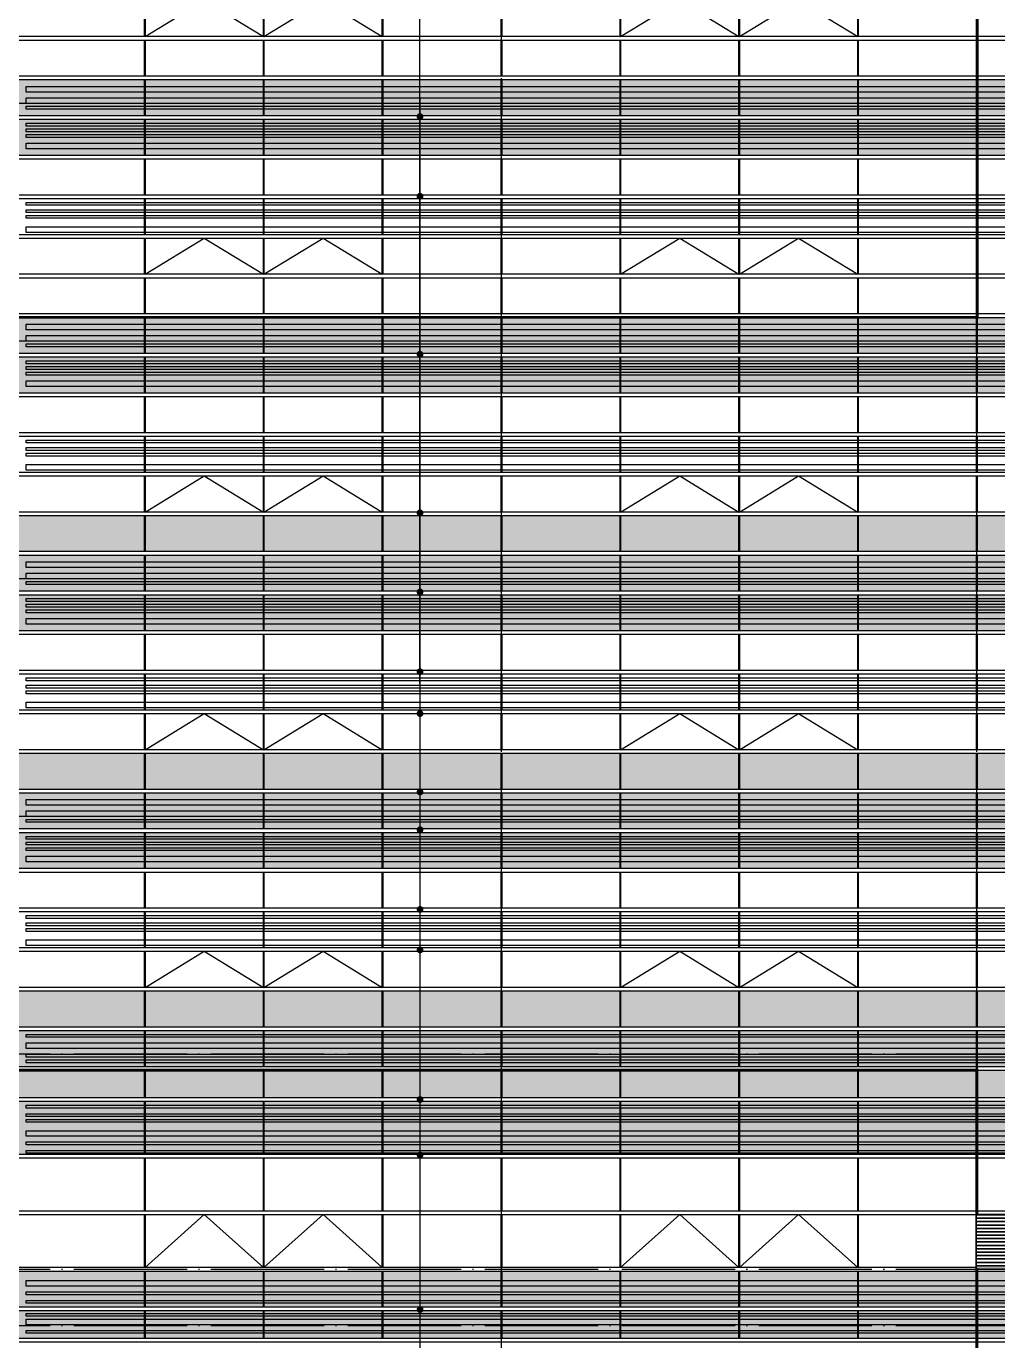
# Model space of a CAD drawing. Header units: millimetres. Extents: x 708158 to 1984082, y -168213 to -53.
# Drawn here: x 857358 to 874521, y -81118 to -57894 of the extents above; entities that cross this region are included whole.
import ezdxf

# ---------------------------------------------------------------- set-up
doc = ezdxf.new("R2010")
doc.units = ezdxf.units.MM
doc.header["$LTSCALE"] = 1000
doc.set_wipeout_variables(frame=1)
doc.linetypes.add('DOTE', pattern=[2.42, 2, -0.2, 0.02, -0.2])
for name, color, linetype in [('A-AXIS', 1, 'DOTE'), ('A-看线', 63, 'Continuous'), ('DIM_LEAD', 3, 'Continuous'), ('DOTE', 1, 'DOTE'), ('WINDOW', 4, 'Continuous'), ('立面加粗', 5, 'Continuous'), ('立面填充线2 穿孔板', 105, 'Continuous'), ('立面窗户线', 21, 'Continuous')]:
    doc.layers.add(name, color=color, linetype=linetype)
doc.layers.add('E-百叶', color=8, linetype='Continuous', lineweight=35)

# ---------------------------------------------------------------- blocks, each defined once
blk = doc.blocks.new('A$C24AE1B25')
at = {"layer": '立面窗户线'}
blk.add_lwpolyline([(46850, 30), (0, 30), (-30, 30), (-300, 0), (-300, -30), (0, -30), (46850, -30)], dxfattribs=at)
blk = doc.blocks.new('A$C079B5708')
at = {"layer": 'A-看线'}
for points in [[(0, -170), (2090, -170), (2090, -270), (0, -270)], [(2100, -170), (4190, -170), (4190, -270), (2100, -270)], [(4200, -170), (6290, -170), (6290, -270), (4200, -270)], [(6300, -170), (8390, -170), (8390, -270), (6300, -270)], [(0, -370), (2090, -370), (2090, -420), (0, -420)], [(2100, -370), (4190, -370), (4190, -420), (2100, -420)], [(4200, -370), (6290, -370), (6290, -420), (4200, -420)], [(6300, -370), (8390, -370), (8390, -420), (6300, -420)], [(0, -520), (2090, -520), (2090, -570), (0, -570)], [(2100, -520), (4190, -520), (4190, -570), (2100, -570)], [(4200, -520), (6290, -520), (6290, -570), (4200, -570)], [(6300, -520), (8390, -520), (8390, -570), (6300, -570)], [(0, -750), (2090, -750), (2090, -800), (0, -800)], [(0, -850), (2090, -850), (2090, -950), (0, -950)], [(2100, -750), (4190, -750), (4190, -800), (2100, -800)], [(2100, -850), (4190, -850), (4190, -950), (2100, -950)], [(4200, -750), (6290, -750), (6290, -800), (4200, -800)], [(4200, -850), (6290, -850), (6290, -950), (4200, -950)], [(6300, -750), (8390, -750), (8390, -800), (6300, -800)], [(6300, -850), (8390, -850), (8390, -950), (6300, -950)], [(0, -1050), (2090, -1050), (2090, -1100), (0, -1100)], [(2100, -1050), (4190, -1050), (4190, -1100), (2100, -1100)], [(4200, -1050), (6290, -1050), (6290, -1100), (4200, -1100)], [(6300, -1050), (8390, -1050), (8390, -1100), (6300, -1100)]]:
    blk.add_lwpolyline(points, close=True, dxfattribs=at)
at = {"layer": 'WINDOW'}
for points in [[(2090, 0), (2100, 0), (2100, -640), (2090, -640)], [(4190, 0), (4200, 0), (4200, -640), (4190, -640)], [(6290, 0), (6300, 0), (6300, -640), (6290, -640)], [(8390, 0), (8400, 0), (8400, -640), (8390, -640)], [(2090, -700), (2100, -700), (2100, -1190), (2090, -1190)], [(4190, -700), (4200, -700), (4200, -1190), (4190, -1190)], [(6290, -700), (6300, -700), (6300, -1190), (6290, -1190)], [(8390, -700), (8400, -700), (8400, -1190), (8390, -1190)]]:
    blk.add_lwpolyline(points, close=True, dxfattribs=at)
blk = doc.blocks.new('A$C05264923')
at = {"layer": '立面窗户线'}
blk.add_lwpolyline([(46850, 30), (0, 30), (-90, 30), (-90, -30), (0, -30), (46850, -30)], dxfattribs=at)
blk = doc.blocks.new('A$C48FF79B3')
at = {"layer": 'A-看线'}
for points in [[(0, -70), (2090, -70), (2090, -120), (0, -120)], [(0, -220), (2090, -220), (2090, -270), (0, -270)], [(2100, -70), (4190, -70), (4190, -120), (2100, -120)], [(2100, -220), (4190, -220), (4190, -270), (2100, -270)], [(4200, -70), (6290, -70), (6290, -120), (4200, -120)], [(4200, -220), (6290, -220), (6290, -270), (4200, -270)], [(6300, -70), (8390, -70), (8390, -120), (6300, -120)], [(6300, -220), (8390, -220), (8390, -270), (6300, -270)], [(0, -320), (2090, -320), (2090, -370), (0, -370)], [(2100, -320), (4190, -320), (4190, -370), (2100, -370)], [(4200, -320), (6290, -320), (6290, -370), (4200, -370)], [(6300, -320), (8390, -320), (8390, -370), (6300, -370)], [(0, -520), (2090, -520), (2090, -620), (0, -620)], [(2100, -520), (4190, -520), (4190, -620), (2100, -620)], [(4200, -520), (6290, -520), (6290, -620), (4200, -620)], [(6300, -520), (8390, -520), (8390, -620), (6300, -620)], [(0, -720), (2090, -720), (2090, -770), (0, -770)], [(0, -870), (2090, -870), (2090, -920), (0, -920)], [(2100, -720), (4190, -720), (4190, -770), (2100, -770)], [(2100, -870), (4190, -870), (4190, -920), (2100, -920)], [(4200, -720), (6290, -720), (6290, -770), (4200, -770)], [(4200, -870), (6290, -870), (6290, -920), (4200, -920)], [(6300, -720), (8390, -720), (8390, -770), (6300, -770)], [(6300, -870), (8390, -870), (8390, -920), (6300, -920)]]:
    blk.add_lwpolyline(points, close=True, dxfattribs=at)
at = {"layer": 'WINDOW'}
for points in [[(2090, 0), (2100, 0), (2100, -940), (2090, -940)], [(4190, 0), (4200, 0), (4200, -940), (4190, -940)], [(6290, 0), (6300, 0), (6300, -940), (6290, -940)], [(8390, 0), (8400, 0), (8400, -940), (8390, -940)]]:
    blk.add_lwpolyline(points, close=True, dxfattribs=at)
blk = doc.blocks.new('A$C0C685A8F')
at = {"layer": 'A-看线'}
for points in [[(0, -70), (2090, -70), (2090, -120), (0, -120)], [(0, -220), (2090, -220), (2090, -320), (0, -320)], [(2100, -70), (4190, -70), (4190, -120), (2100, -120)], [(2100, -220), (4190, -220), (4190, -320), (2100, -320)], [(4200, -70), (6290, -70), (6290, -120), (4200, -120)], [(4200, -220), (6290, -220), (6290, -320), (4200, -320)], [(6300, -70), (8390, -70), (8390, -120), (6300, -120)], [(6300, -220), (8390, -220), (8390, -320), (6300, -320)], [(0, -420), (2090, -420), (2090, -470), (0, -470)], [(2100, -420), (4190, -420), (4190, -470), (2100, -470)], [(4200, -420), (6290, -420), (6290, -470), (4200, -470)], [(6300, -420), (8390, -420), (8390, -470), (6300, -470)], [(0, -520), (2090, -520), (2090, -570), (0, -570)], [(2100, -520), (4190, -520), (4190, -570), (2100, -570)], [(4200, -520), (6290, -520), (6290, -570), (4200, -570)], [(6300, -520), (8390, -520), (8390, -570), (6300, -570)]]:
    blk.add_lwpolyline(points, close=True, dxfattribs=at)
at = {"layer": 'WINDOW'}
for points in [[(2090, 0), (2100, 0), (2100, -640), (2090, -640)], [(4190, 0), (4200, 0), (4200, -640), (4190, -640)], [(6290, 0), (6300, 0), (6300, -640), (6290, -640)], [(8390, 0), (8400, 0), (8400, -640), (8390, -640)]]:
    blk.add_lwpolyline(points, close=True, dxfattribs=at)
blk = doc.blocks.new('A$C5AA87423')
at = {"layer": 'WINDOW'}
for points in [[(0, 0), (10, 0), (10, -490), (0, -490)], [(2100, 0), (2110, 0), (2110, -490), (2100, -490)], [(4200, 0), (4210, 0), (4210, -490), (4200, -490)], [(6300, 0), (6310, 0), (6310, -490), (6300, -490)], [(0, -1550), (10, -1550), (10, -2490), (0, -2490)], [(2100, -1550), (2110, -1550), (2110, -2490), (2100, -2490)], [(4200, -1550), (4210, -1550), (4210, -2490), (4200, -2490)], [(6300, -1550), (6310, -1550), (6310, -2490), (6300, -2490)], [(0, -2550), (10, -2550), (10, -3490), (0, -3490)], [(2100, -2550), (2110, -2550), (2110, -3490), (2100, -3490)], [(4200, -2550), (4210, -2550), (4210, -3490), (4200, -3490)], [(6300, -2550), (6310, -2550), (6310, -3490), (6300, -3490)]]:
    blk.add_lwpolyline(points, close=True, dxfattribs=at)
for points in [[(10, -3490), (1055, -2550), (2100, -3490)], [(2110, -3490), (3155, -2550), (4200, -3490)]]:
    blk.add_lwpolyline(points, dxfattribs=at)
blk = doc.blocks.new('A$C646C2EE2')
at = {"layer": 'A-看线'}
for points in [[(0, -70), (2090, -70), (2090, -120), (0, -120)], [(0, -200), (2090, -200), (2090, -250), (0, -250)], [(2100, -70), (4190, -70), (4190, -120), (2100, -120)], [(2100, -200), (4190, -200), (4190, -250), (2100, -250)], [(4200, -70), (6290, -70), (6290, -120), (4200, -120)], [(4200, -200), (6290, -200), (6290, -250), (4200, -250)], [(6300, -70), (8390, -70), (8390, -120), (6300, -120)], [(6300, -200), (8390, -200), (8390, -250), (6300, -250)], [(0, -300), (2090, -300), (2090, -350), (0, -350)], [(2100, -300), (4190, -300), (4190, -350), (2100, -350)], [(4200, -300), (6290, -300), (6290, -350), (4200, -350)], [(6300, -300), (8390, -300), (8390, -350), (6300, -350)], [(0, -500), (2090, -500), (2090, -600), (0, -600)], [(2100, -500), (4190, -500), (4190, -600), (2100, -600)], [(4200, -500), (6290, -500), (6290, -600), (4200, -600)], [(6300, -500), (8390, -500), (8390, -600), (6300, -600)]]:
    blk.add_lwpolyline(points, close=True, dxfattribs=at)
at = {"layer": 'WINDOW'}
for points in [[(2090, 0), (2100, 0), (2100, -640), (2090, -640)], [(4190, 0), (4200, 0), (4200, -640), (4190, -640)], [(6290, 0), (6300, 0), (6300, -640), (6290, -640)], [(8390, 0), (8400, 0), (8400, -640), (8390, -640)]]:
    blk.add_lwpolyline(points, close=True, dxfattribs=at)
blk = doc.blocks.new('A$C2A3A27BA')
at = {"layer": 'A-看线'}
for points in [[(0, -40), (2090, -40), (2090, -140), (0, -140)], [(2100, -40), (4190, -40), (4190, -140), (2100, -140)], [(4200, -40), (6290, -40), (6290, -140), (4200, -140)], [(6300, -40), (8390, -40), (8390, -140), (6300, -140)], [(0, -240), (2090, -240), (2090, -340), (0, -340)], [(0, -390), (2090, -390), (2090, -440), (0, -440)], [(2100, -240), (4190, -240), (4190, -340), (2100, -340)], [(2100, -390), (4190, -390), (4190, -440), (2100, -440)], [(4200, -240), (6290, -240), (6290, -340), (4200, -340)], [(4200, -390), (6290, -390), (6290, -440), (4200, -440)], [(6300, -240), (8390, -240), (8390, -340), (6300, -340)], [(6300, -390), (8390, -390), (8390, -440), (6300, -440)], [(0, -690), (2090, -690), (2090, -740), (0, -740)], [(2100, -690), (4190, -690), (4190, -740), (2100, -740)], [(4200, -690), (6290, -690), (6290, -740), (4200, -740)], [(6300, -690), (8390, -690), (8390, -740), (6300, -740)], [(0, -790), (2090, -790), (2090, -840), (0, -840)], [(0, -890), (2090, -890), (2090, -940), (0, -940)], [(2100, -790), (4190, -790), (4190, -840), (2100, -840)], [(2100, -890), (4190, -890), (4190, -940), (2100, -940)], [(4200, -790), (6290, -790), (6290, -840), (4200, -840)], [(4200, -890), (6290, -890), (6290, -940), (4200, -940)], [(6300, -790), (8390, -790), (8390, -840), (6300, -840)], [(6300, -890), (8390, -890), (8390, -940), (6300, -940)], [(0, -1040), (2090, -1040), (2090, -1140), (0, -1140)], [(2100, -1040), (4190, -1040), (4190, -1140), (2100, -1140)], [(4200, -1040), (6290, -1040), (6290, -1140), (4200, -1140)], [(6300, -1040), (8390, -1040), (8390, -1140), (6300, -1140)]]:
    blk.add_lwpolyline(points, close=True, dxfattribs=at)
at = {"layer": 'WINDOW'}
for points in [[(2090, 80), (2100, 80), (2100, -560), (2090, -560)], [(4190, 80), (4200, 80), (4200, -560), (4190, -560)], [(6290, 80), (6300, 80), (6300, -560), (6290, -560)], [(8390, 80), (8400, 80), (8400, -560), (8390, -560)], [(2090, -620), (2100, -620), (2100, -1260), (2090, -1260)], [(4190, -620), (4200, -620), (4200, -1260), (4190, -1260)], [(6290, -620), (6300, -620), (6300, -1260), (6290, -1260)], [(8390, -620), (8400, -620), (8400, -1260), (8390, -1260)]]:
    blk.add_lwpolyline(points, close=True, dxfattribs=at)
blk = doc.blocks.new('A$C455C528F')
at = {"layer": 'WINDOW'}
for points in [[(2090, 0), (2100, 0), (2100, -640), (2090, -640)], [(4190, 0), (4200, 0), (4200, -640), (4190, -640)], [(6290, 0), (6300, 0), (6300, -640), (6290, -640)], [(8390, 0), (8400, 0), (8400, -640), (8390, -640)], [(2090, -1400), (2100, -1400), (2100, -2040), (2090, -2040)], [(4190, -1400), (4200, -1400), (4200, -2040), (4190, -2040)], [(6290, -1400), (6300, -1400), (6300, -2040), (6290, -2040)], [(8390, -1400), (8400, -1400), (8400, -2040), (8390, -2040)], [(2090, -2100), (2100, -2100), (2100, -2740), (2090, -2740)], [(4190, -2100), (4200, -2100), (4200, -2740), (4190, -2740)], [(6290, -2100), (6300, -2100), (6300, -2740), (6290, -2740)], [(8390, -2100), (8400, -2100), (8400, -2740), (8390, -2740)]]:
    blk.add_lwpolyline(points, close=True, dxfattribs=at)
for points in [[(2100, -2040), (3145, -1400), (4190, -2040)], [(4200, -2040), (5245, -1400), (6290, -2040)]]:
    blk.add_lwpolyline(points, dxfattribs=at)
blk = doc.blocks.new('A$C090C4F04')
at = {"layer": '立面填充线2 穿孔板'}
for points in [[(5, 420), (46845, 420), (46845, -220), (5, -220)], [(5, -280), (46845, -280), (46845, -920), (5, -920)], [(5, -3080), (46845, -3080), (46845, -3720), (5, -3720)]]:
    blk.add_hatch(color=256, dxfattribs=at).paths.add_polyline_path(points)
at = {"layer": 'A-看线'}
for points in [[(5, 420), (46845, 420), (46845, -220), (5, -220)], [(5, -280), (46845, -280), (46845, -920), (5, -920)], [(5, -1680), (46845, -1680), (46845, -2320), (5, -2320)], [(5, -3080), (46845, -3080), (46845, -3720), (5, -3720)]]:
    blk.add_lwpolyline(points, close=True, dxfattribs=at)
at = {"layer": 'WINDOW'}
for points in [[(17445, -980), (17455, -980), (17455, -1620), (17445, -1620)], [(17445, -2380), (17455, -2380), (17455, -3020), (17445, -3020)], [(17445, -3080), (17455, -3080), (17455, -3720), (17445, -3720)]]:
    blk.add_lwpolyline(points, close=True, dxfattribs=at)
for name, p in [('A$C2A3A27BA', (9055, 340)), ('A$C2A3A27BA', (17455, 340)), ('A$C2A3A27BA', (25855, 340)), ('A$C05264923', (0, -250)), ('A$C455C528F', (9055, -980)), ('A$C455C528F', (17455, -980)), ('A$C05264923', (0, -1650)), ('A$C646C2EE2', (9055, -1680)), ('A$C646C2EE2', (17455, -1680)), ('A$C646C2EE2', (25855, -1680)), ('A$C05264923', (0, -2350)), ('A$C05264923', (0, -3050))]:
    blk.add_blockref(name, p, dxfattribs=at)
at = {"layer": '立面窗户线'}
for p in [(0, 450), (0, -950)]:
    blk.add_blockref('A$C24AE1B25', p, dxfattribs=at)
blk = doc.blocks.new('A$C22B71AAA')
at = {"layer": '立面填充线2 穿孔板'}
for points in [[(5, 420), (46845, 420), (46845, -220), (5, -220)], [(5, -280), (46845, -280), (46845, -920), (5, -920)]]:
    blk.add_hatch(color=256, dxfattribs=at).paths.add_polyline_path(points)
at = {"layer": 'A-看线'}
for points in [[(5, 420), (46845, 420), (46845, -220), (5, -220)], [(5, -280), (46845, -280), (46845, -920), (5, -920)], [(5, -1680), (46845, -1680), (46845, -2320), (5, -2320)]]:
    blk.add_lwpolyline(points, close=True, dxfattribs=at)
at = {"layer": 'WINDOW'}
for points in [[(17445, -980), (17455, -980), (17455, -1620), (17445, -1620)], [(17445, -2380), (17455, -2380), (17455, -3020), (17445, -3020)], [(17445, -3080), (17455, -3080), (17455, -3720), (17445, -3720)]]:
    blk.add_lwpolyline(points, close=True, dxfattribs=at)
for name, p in [('A$C2A3A27BA', (9055, 340)), ('A$C2A3A27BA', (17455, 340)), ('A$C2A3A27BA', (25855, 340)), ('A$C05264923', (0, -250)), ('A$C455C528F', (9055, -980)), ('A$C455C528F', (17455, -980)), ('A$C05264923', (0, -1650)), ('A$C646C2EE2', (9055, -1680)), ('A$C646C2EE2', (17455, -1680)), ('A$C646C2EE2', (25855, -1680)), ('A$C05264923', (0, -2350)), ('A$C05264923', (0, -3050))]:
    blk.add_blockref(name, p, dxfattribs=at)
at = {"layer": '立面窗户线'}
for p in [(0, 450), (0, -950)]:
    blk.add_blockref('A$C24AE1B25', p, dxfattribs=at)
blk = doc.blocks.new('A$Cc3478b20')
at = {"layer": 'E-百叶'}
blk.add_lwpolyline([(-395, 0), (1695, 0), (1695, -940), (-395, -940)], close=True, dxfattribs=at)
blk.add_wipeout([(-395, 0), (1695, 0), (1695, -940), (-395, -940)]).dxf.layer = 'E-百叶'
h = blk.add_hatch(dxfattribs=at)
h.set_pattern_fill('玻璃', color=256, scale=50)
h.set_pattern_definition([(0, (-760813.53, 77946.665), (0, 60), [])])
h.paths.add_polyline_path([(-395, 0), (1695, 0), (1695, -940), (-395, -940)])
blk = doc.blocks.new('byb')
at = {"layer": 'E-百叶'}
blk.add_blockref('A$Cc3478b20', (884740, -78887), dxfattribs=at)

msp = doc.modelspace()

# ---------------------------------------------------------------- hatches: boundary and pattern name
at = {"layer": '立面填充线2 穿孔板'}
for points in [[(848308, -71436.7), (895148, -71436.7), (895148, -72076.7), (848308, -72076.7)], [(848308, -72136.7), (895148, -72136.7), (895148, -72776.7), (848308, -72776.7)], [(848308, -74936.7), (895148, -74936.7), (895148, -75576.7), (848308, -75576.7)], [(848308, -75636.7), (895148, -75636.7), (895148, -76276.7), (848308, -76276.7)], [(848308, -76336.7), (895148, -76336.7), (895148, -76826.7), (848308, -76826.7)], [(848308, -76886.7), (895148, -76886.7), (895148, -77826.7), (848308, -77826.7)], [(848308, -79886.7), (895148, -79886.7), (895148, -80526.7), (848308, -80526.7)], [(848308, -80586.7), (895148, -80586.7), (895148, -81076.7), (848308, -81076.7)]]:
    msp.add_hatch(color=256, dxfattribs=at).paths.add_polyline_path(points)

# ---------------------------------------------------------------- linework, layer by layer
at = {"layer": 'A-AXIS'}
for p, q in [((949740, -59256.7), (839134.6, -59256.7)), ((949740, -63456.7), (839134.6, -63456.7)), ((949740, -67656.7), (839134.6, -67656.7)), ((949740, -71856.7), (839134.6, -71856.7)), ((949740, -76056.7), (839134.6, -76056.7)), ((949740, -80856.7), (839134.6, -80856.7))]:
    msp.add_line(p, q, dxfattribs=at)
at = {"layer": 'A-看线'}
for points in [[(848308, -71436.7), (895148, -71436.7), (895148, -72076.7), (848308, -72076.7)], [(848308, -72136.7), (895148, -72136.7), (895148, -72776.7), (848308, -72776.7)], [(848308, -73536.7), (895148, -73536.7), (895148, -74176.7), (848308, -74176.7)], [(848308, -74936.7), (895148, -74936.7), (895148, -75576.7), (848308, -75576.7)], [(848308, -75636.7), (895148, -75636.7), (895148, -76276.7), (848308, -76276.7)], [(848308, -76336.7), (895148, -76336.7), (895148, -76826.7), (848308, -76826.7)], [(848308, -76886.7), (895148, -76886.7), (895148, -77826.7), (848308, -77826.7)], [(848308, -79886.7), (895148, -79886.7), (895148, -80526.7), (848308, -80526.7)], [(848308, -80586.7), (895148, -80586.7), (895148, -81076.7), (848308, -81076.7)]]:
    msp.add_lwpolyline(points, close=True, dxfattribs=at)
at = {"layer": 'DIM_LEAD'}
for p in [(864314.2, -59489.8), (864314.3, -60898), (864314.5, -63689.8)]:
    msp.add_line(p, (864311.6, -32009.6), dxfattribs=at)
at = {"layer": 'DIM_LEAD', "const_width": 60}
for points in [[(864314.2, -59519.8, 1), (864314.2, -59459.8, 1)], [(864314.3, -60928, 1), (864314.3, -60868, 1)], [(864314.6, -63719.8, 1), (864314.5, -63659.8, 1)]]:
    msp.add_lwpolyline(points, format="xyb", close=True, dxfattribs=at)
at = {"layer": 'DOTE'}
for p, q in [((865753, -87432.6), (865753, -34939.7)), ((874153, -87432.6), (874153, -34939.7))]:
    msp.add_line(p, q, dxfattribs=at)
at = {"layer": 'WINDOW'}
for points in [[(865748, -72836.7), (865758, -72836.7), (865758, -73476.7), (865748, -73476.7)], [(865748, -74236.7), (865758, -74236.7), (865758, -74876.7), (865748, -74876.7)], [(865748, -74936.7), (865758, -74936.7), (865758, -75576.7), (865748, -75576.7)], [(874148, -75886.7), (874158, -75886.7), (874158, -76826.7), (874148, -76826.7)]]:
    msp.add_lwpolyline(points, close=True, dxfattribs=at)
at = {"layer": '立面加粗', "const_width": 50}
for points in [[(848308, -63036.7), (848308, -37556.7), (874158, -37556.7), (874158, -63036.7)], [(848302.3, -85956.7), (848302.3, -76336.7), (874152.3, -76336.7), (874152.3, -85956.7)]]:
    msp.add_lwpolyline(points, close=True, dxfattribs=at)

# ---------------------------------------------------------------- block references
at = {"layer": 'A-看线'}
for name, p in [('A$C22B71AAA', (848303, -55056.7)), ('A$C22B71AAA', (848303, -59256.7)), ('A$C090C4F04', (848303, -63456.7)), ('A$C090C4F04', (848303, -67656.7)), ('A$C5AA87423', (859448, -76336.7)), ('A$C5AA87423', (867848, -76336.7))]:
    msp.add_blockref(name, p, dxfattribs=at)
at = {"layer": 'WINDOW'}
for name, p in [('A$C2A3A27BA', (857358, -71516.7)), ('A$C2A3A27BA', (865758, -71516.7)), ('A$C2A3A27BA', (874158, -71516.7)), ('A$C05264923', (848303, -72106.7)), ('A$C455C528F', (857358, -72836.7)), ('A$C455C528F', (865758, -72836.7)), ('A$C05264923', (848303, -73506.7)), ('A$C646C2EE2', (857358, -73536.7)), ('A$C646C2EE2', (865758, -73536.7)), ('A$C646C2EE2', (874158, -73536.7)), ('A$C05264923', (848303, -74206.7)), ('A$C05264923', (848303, -74906.7)), ('A$C0C685A8F', (857358, -75636.7)), ('A$C0C685A8F', (865758, -75636.7)), ('A$C0C685A8F', (874158, -75636.7)), ('A$C05264923', (848303, -76856.7)), ('A$C48FF79B3', (857358, -76886.7)), ('A$C48FF79B3', (865758, -76886.7)), ('A$C48FF79B3', (874158, -76886.7)), ('A$C05264923', (848303, -77856.7)), ('A$C079B5708', (857358, -79886.7)), ('A$C079B5708', (865758, -79886.7)), ('A$C079B5708', (874158, -79886.7)), ('A$C05264923', (848303, -80556.7))]:
    msp.add_blockref(name, p, dxfattribs=at)
at = {"layer": '立面窗户线'}
for p in [(848303, -71406.7), (848303, -72806.7), (848303, -75606.7), (848303, -76306.7), (848303, -78856.7), (848303, -79856.7), (848303, -81106.7)]:
    msp.add_blockref('A$C24AE1B25', p, dxfattribs=at)

# ---------------------------------------------------------------- next in the draw order: block references
at = {"layer": 'E-百叶'}
msp.add_blockref('byb', (-10186.8, 0), dxfattribs=at)

# ---------------------------------------------------------------- next in the draw order: linework, layer by layer
at = {"layer": 'A-AXIS'}
msp.add_line((949740, -79856.7), (839134.6, -79856.7), dxfattribs=at)
at = {"layer": 'DIM_LEAD'}
for p in [(864316.6, -85896.7), (864314.8, -66491.3), (864314.9, -67889.8), (864315.1, -69298), (864315.1, -70036.7), (864315.3, -71422.1), (864315.3, -72089.8), (864315.5, -73498), (864315.5, -74213.3), (864315.8, -76856.2), (864315.9, -77836.6), (864316.1, -80567.3), (864316.3, -83110.9), (864316.6, -85896.7)]:
    msp.add_line(p, (864311.6, -32009.6), dxfattribs=at)
at = {"layer": 'DIM_LEAD', "const_width": 60}
for points in [[(864314.8, -66521.3, 1), (864314.8, -66461.3, 1)], [(864314.9, -67919.8, 1), (864314.9, -67859.8, 1)], [(864315.1, -69328, 1), (864315.1, -69268, 1)], [(864315.1, -70066.7, 1), (864315.1, -70006.7, 1)], [(864315.3, -71452.1, 1), (864315.3, -71392.1, 1)], [(864315.3, -72119.8, 1), (864315.3, -72059.8, 1)], [(864315.5, -73528, 1), (864315.5, -73468, 1)], [(864315.5, -74243.3, 1), (864315.5, -74183.3, 1)], [(864315.8, -76886.2, 1), (864315.8, -76826.2, 1)], [(864315.9, -77866.6, 1), (864315.9, -77806.6, 1)], [(864316.1, -80597.3, 1), (864316.1, -80537.3, 1)]]:
    msp.add_lwpolyline(points, format="xyb", close=True, dxfattribs=at)

doc.saveas('drawing.dxf')
